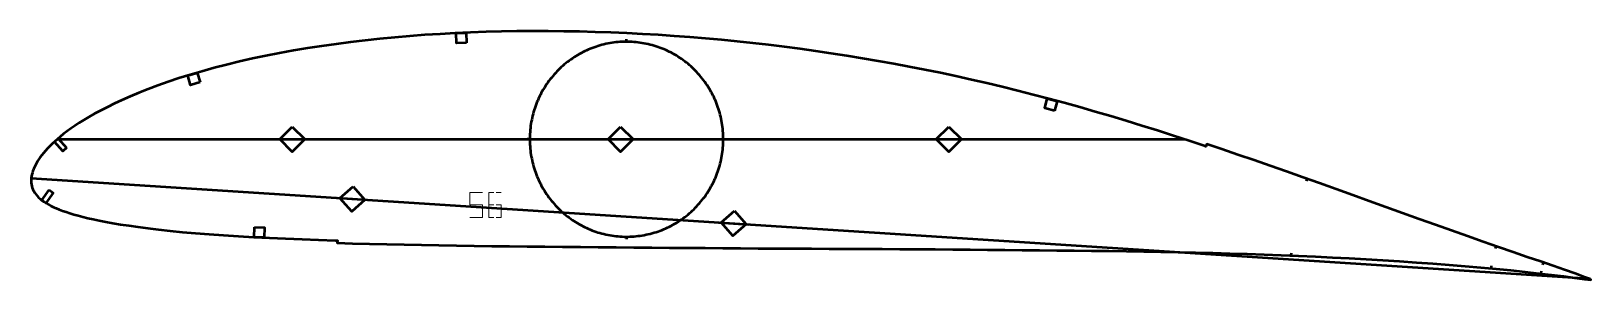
# Model space of a CAD drawing. Header units: metres. Extents: x 10 to 632, y 144 to 243.
import ezdxf

# ---------------------------------------------------------------- set-up
doc = ezdxf.new("R2010")
doc.units = ezdxf.units.M
doc.layers.add('Layer', color=1, linetype='Continuous', lineweight=50)
doc.layers.add('NumLabel', color=1, linetype='Continuous', lineweight=15)

msp = doc.modelspace()

# ---------------------------------------------------------------- linework, layer by layer
at = {"layer": 'Layer'}
for p, q in [((247.5, 238.91), (247.5, 239.91)), ((208.88, 200), (207.88, 200)), ((286.12, 200), (287.12, 200)), ((519.01, 184.17), (518.68, 183.22)), ((247.5, 161.09), (247.5, 160.09)), ((594.36, 157.28), (594.03, 156.33)), ((512.65, 154.54), (512.57, 153.54)), ((592.53, 149.44), (592.43, 148.45)), ((613.27, 150.78), (612.95, 149.83)), ((612.42, 147.35), (612.32, 146.36))]:
    msp.add_line(p, q, dxfattribs=at)
at = {"layer": 'Layer', "color": 7}
for p, q in [((20.34, 200), (469.92, 200)), ((108.15, 200), (120.15, 200)), ((239.13, 200), (251.13, 200)), ((370.1, 200), (382.1, 200)), ((10.01, 184.41), (631.25, 144.45)), ((132.17, 176.55), (144.14, 175.78)), ((284.23, 166.77), (296.21, 166))]:
    msp.add_line(p, q, dxfattribs=at)
at = {"layer": 'Layer'}
for points in [[(632.07, 144.16), (629.73, 145), (625.93, 146.37), (621.74, 147.85), (617.18, 149.45), (612.22, 151.14), (606.89, 152.96), (601.24, 154.89), (595.35, 156.93), (589.26, 159.05), (583.02, 161.25), (576.66, 163.5), (570.2, 165.8), (563.68, 168.13), (557.1, 170.5), (550.49, 172.88), (543.85, 175.26), (537.22, 177.65), (530.6, 180.03), (523.99, 182.39), (517.42, 184.73), (510.87, 187.05), (504.35, 189.34), (497.87, 191.6), (491.42, 193.83), (485.01, 196.02), (478.97, 198.05), (478.65, 197.11), (478.31, 197.22), (471.97, 199.33), (465.66, 201.39), (459.38, 203.41), (453.12, 205.38), (446.89, 207.29), (440.68, 209.16), (434.48, 210.98), (428.3, 212.75), (422.12, 214.47), (415.94, 216.14), (409.77, 217.76), (403.6, 219.33), (397.43, 220.85), (391.26, 222.32), (385.08, 223.74), (378.89, 225.11), (372.7, 226.43), (366.51, 227.7), (360.31, 228.92), (354.1, 230.09), (347.89, 231.2), (341.67, 232.27), (335.44, 233.29), (329.2, 234.26), (322.96, 235.18), (316.72, 236.05), (310.46, 236.86), (304.2, 237.63), (297.92, 238.34), (291.64, 239.01), (285.35, 239.63), (279.06, 240.19), (272.75, 240.71), (266.45, 241.18), (260.15, 241.6), (253.85, 241.97), (247.56, 242.29), (241.27, 242.56), (234.99, 242.77), (228.72, 242.94), (222.46, 243.05), (216.22, 243.11), (209.99, 243.12), (203.78, 243.07), (197.59, 242.97), (191.43, 242.81), (185.28, 242.59), (179.17, 242.32), (173.08, 241.99), (167.03, 241.6), (161.02, 241.15), (155.04, 240.64), (149.1, 240.08), (143.21, 239.45), (137.37, 238.75), (131.58, 238), (125.85, 237.18), (120.18, 236.3), (114.59, 235.35), (109.06, 234.34), (103.62, 233.27), (98.28, 232.15), (93.05, 230.96), (87.93, 229.72), (82.94, 228.43), (78.11, 227.09), (73.43, 225.71), (68.92, 224.3), (64.6, 222.87), (60.49, 221.41), (56.58, 219.95), (52.89, 218.49), (49.43, 217.04), (46.19, 215.61), (43.17, 214.21), (40.36, 212.84), (37.76, 211.5), (35.35, 210.2), (33.12, 208.93), (31.06, 207.71), (29.16, 206.52), (27.4, 205.37), (25.78, 204.25), (24.28, 203.16), (22.89, 202.11), (21.61, 201.08), (20.42, 200.08), (19.33, 199.09), (18.31, 198.13), (17.36, 197.18), (16.48, 196.26), (15.66, 195.36), (14.9, 194.49), (14.2, 193.65), (13.57, 192.83), (13, 192.03), (12.49, 191.23), (12.04, 190.43), (11.63, 189.64), (11.26, 188.86), (10.94, 188.1), (10.67, 187.36), (10.44, 186.63), (10.25, 185.93), (10.12, 185.24), (10.02, 184.56), (9.97, 183.81), (9.96, 183.22), (10, 182.55), (10.07, 181.89), (10.2, 181.23), (10.39, 180.58), (10.65, 179.93), (10.97, 179.29), (11.36, 178.64), (11.82, 178), (12.34, 177.38), (12.92, 176.77), (13.56, 176.18), (14.27, 175.6), (15.04, 175.04), (15.89, 174.49), (16.81, 173.96), (17.79, 173.43), (18.84, 172.91), (19.97, 172.41), (21.17, 171.92), (22.47, 171.43), (23.86, 170.95), (25.35, 170.47), (26.96, 170), (28.69, 169.51), (30.55, 169.03), (32.56, 168.54), (34.74, 168.05), (37.11, 167.55), (39.69, 167.05), (42.5, 166.54), (45.57, 166.02), (48.91, 165.5), (52.55, 164.98), (56.51, 164.46), (60.79, 163.95), (65.39, 163.45), (70.32, 162.96), (75.53, 162.49), (81.02, 162.05), (86.75, 161.64), (92.69, 161.26), (98.81, 160.92), (105.08, 160.6), (111.49, 160.32), (118.02, 160.06), (124.66, 159.83), (131.41, 159.62), (132.12, 159.6), (132.09, 158.6), (138.17, 158.41), (144.99, 158.22), (151.82, 158.06), (158.71, 157.93), (165.66, 157.81), (172.66, 157.69), (179.69, 157.57), (186.72, 157.46), (193.73, 157.35), (200.75, 157.26), (207.79, 157.19), (214.88, 157.12), (221.98, 157.06), (229.1, 156.99), (236.23, 156.93), (243.36, 156.86), (250.47, 156.8), (257.56, 156.74), (264.65, 156.69), (271.73, 156.65), (278.82, 156.6), (285.9, 156.55), (292.98, 156.49), (300.06, 156.44), (307.15, 156.4), (314.25, 156.36), (321.33, 156.32), (328.4, 156.29), (335.45, 156.26), (342.5, 156.24), (349.53, 156.21), (356.57, 156.17), (363.6, 156.12), (370.63, 156.07), (377.63, 156.02), (384.6, 155.95), (391.55, 155.87), (398.48, 155.78), (405.38, 155.71), (412.28, 155.66), (419.2, 155.63), (426.11, 155.58), (433.04, 155.5), (439.98, 155.42), (446.93, 155.33), (453.83, 155.23), (460.7, 155.11), (467.57, 154.95), (474.47, 154.77), (481.38, 154.59), (488.26, 154.41), (495.1, 154.21), (501.9, 153.98), (508.73, 153.7), (515.58, 153.42), (522.41, 153.13), (529.18, 152.83), (535.88, 152.5), (542.55, 152.12), (549.25, 151.7), (555.96, 151.27), (562.63, 150.83), (569.2, 150.37), (575.68, 149.88), (582.07, 149.36), (588.34, 148.82), (594.44, 148.26), (600.35, 147.69), (606.02, 147.08), (611.45, 146.46), (616.58, 145.85), (621.36, 145.27), (625.76, 144.72), (629.76, 144.2), (632.22, 143.88)], [(286.12, 200), (286.11, 200.82), (286.09, 201.63), (286.04, 202.45), (285.98, 203.27), (285.91, 204.08), (285.81, 204.89), (285.7, 205.7), (285.58, 206.51), (285.43, 207.32), (285.27, 208.12), (285.09, 208.92), (284.9, 209.71), (284.69, 210.5), (284.46, 211.28), (284.22, 212.06), (283.96, 212.84), (283.68, 213.61), (283.39, 214.37), (283.08, 215.13), (282.76, 215.88), (282.42, 216.62), (282.07, 217.36), (281.7, 218.08), (281.31, 218.8), (280.91, 219.52), (280.5, 220.22), (280.07, 220.91), (279.63, 221.6), (279.17, 222.27), (278.7, 222.94), (278.21, 223.59), (277.71, 224.24), (277.2, 224.87), (276.67, 225.5), (276.14, 226.11), (275.59, 226.71), (275.02, 227.3), (274.45, 227.88), (273.86, 228.44), (273.26, 228.99), (272.65, 229.53), (272.03, 230.06), (271.4, 230.57), (270.75, 231.07), (270.1, 231.55), (269.44, 232.03), (268.77, 232.48), (268.08, 232.93), (267.39, 233.35), (266.69, 233.77), (265.98, 234.17), (265.27, 234.55), (264.54, 234.92), (263.81, 235.27), (263.07, 235.61), (262.33, 235.93), (261.57, 236.24), (260.81, 236.53), (260.05, 236.8), (259.28, 237.06), (258.5, 237.3), (257.72, 237.53), (256.94, 237.73), (256.15, 237.93), (255.36, 238.1), (254.56, 238.26), (253.76, 238.4), (252.96, 238.52), (252.16, 238.63), (251.35, 238.72), (250.54, 238.79), (249.73, 238.85), (248.92, 238.89), (248.11, 238.91), (247.3, 238.91), (246.49, 238.9), (245.67, 238.87), (244.86, 238.82), (244.06, 238.76), (243.25, 238.68), (242.44, 238.58), (241.64, 238.46), (240.84, 238.33), (240.04, 238.18), (239.25, 238.01), (238.45, 237.83), (237.67, 237.63), (236.89, 237.42), (236.11, 237.18), (235.33, 236.93), (234.57, 236.67), (233.81, 236.39), (233.05, 236.09), (232.3, 235.77), (231.56, 235.44), (230.82, 235.1), (230.09, 234.74), (229.37, 234.36), (228.66, 233.97), (227.96, 233.56), (227.26, 233.14), (226.57, 232.71), (225.9, 232.26), (225.23, 231.79), (224.57, 231.31), (223.92, 230.82), (223.29, 230.31), (222.66, 229.8), (222.04, 229.26), (221.44, 228.72), (220.84, 228.16), (220.26, 227.59), (219.69, 227.01), (219.14, 226.41), (218.59, 225.8), (218.06, 225.19), (217.54, 224.56), (217.04, 223.92), (216.54, 223.27), (216.07, 222.61), (215.6, 221.94), (215.15, 221.26), (214.71, 220.57), (214.29, 219.87), (213.89, 219.16), (213.49, 218.45), (213.12, 217.72), (212.76, 216.99), (212.41, 216.25), (212.08, 215.5), (211.76, 214.75), (211.46, 213.99), (211.18, 213.22), (210.91, 212.45), (210.66, 211.67), (210.42, 210.89), (210.2, 210.1), (210, 209.31), (209.82, 208.52), (209.65, 207.72), (209.49, 206.91), (209.36, 206.11), (209.24, 205.3), (209.14, 204.49), (209.05, 203.67), (208.98, 202.86), (208.93, 202.04), (208.9, 201.23), (208.88, 200.41), (208.88, 199.59), (208.9, 198.77), (208.93, 197.96), (208.98, 197.14), (209.05, 196.33), (209.14, 195.51), (209.24, 194.7), (209.36, 193.89), (209.49, 193.09), (209.65, 192.28), (209.82, 191.48), (210, 190.69), (210.2, 189.9), (210.42, 189.11), (210.66, 188.33), (210.91, 187.55), (211.18, 186.78), (211.46, 186.01), (211.76, 185.25), (212.08, 184.5), (212.41, 183.75), (212.76, 183.01), (213.12, 182.28), (213.49, 181.55), (213.89, 180.84), (214.29, 180.13), (214.71, 179.43), (215.15, 178.74), (215.6, 178.06), (216.07, 177.39), (216.54, 176.73), (217.04, 176.08), (217.54, 175.44), (218.06, 174.81), (218.59, 174.2), (219.14, 173.59), (219.69, 172.99), (220.26, 172.41), (220.84, 171.84), (221.44, 171.28), (222.04, 170.74), (222.66, 170.2), (223.29, 169.69), (223.92, 169.18), (224.57, 168.69), (225.23, 168.21), (225.9, 167.74), (226.57, 167.29), (227.26, 166.86), (227.96, 166.44), (228.66, 166.03), (229.37, 165.64), (230.09, 165.26), (230.82, 164.9), (231.56, 164.56), (232.3, 164.23), (233.05, 163.91), (233.81, 163.61), (234.57, 163.33), (235.33, 163.07), (236.11, 162.82), (236.89, 162.58), (237.67, 162.37), (238.45, 162.17), (239.25, 161.99), (240.04, 161.82), (240.84, 161.67), (241.64, 161.54), (242.44, 161.42), (243.25, 161.32), (244.06, 161.24), (244.86, 161.18), (245.67, 161.13), (246.49, 161.1), (247.3, 161.09), (248.11, 161.09), (248.92, 161.11), (249.73, 161.15), (250.54, 161.21), (251.35, 161.28), (252.16, 161.37), (252.96, 161.48), (253.76, 161.6), (254.56, 161.74), (255.36, 161.9), (256.15, 162.07), (256.94, 162.27), (257.72, 162.47), (258.5, 162.7), (259.28, 162.94), (260.05, 163.2), (260.81, 163.47), (261.57, 163.76), (262.33, 164.07), (263.07, 164.39), (263.81, 164.73), (264.54, 165.08), (265.27, 165.45), (265.98, 165.83), (266.69, 166.23), (267.39, 166.65), (268.08, 167.07), (268.77, 167.52), (269.44, 167.97), (270.1, 168.45), (270.75, 168.93), (271.4, 169.43), (272.03, 169.94), (272.65, 170.47), (273.26, 171.01), (273.86, 171.56), (274.45, 172.12), (275.02, 172.7), (275.59, 173.29), (276.14, 173.89), (276.67, 174.5), (277.2, 175.13), (277.71, 175.76), (278.21, 176.41), (278.7, 177.06), (279.17, 177.73), (279.63, 178.4), (280.07, 179.09), (280.5, 179.78), (280.91, 180.48), (281.31, 181.2), (281.7, 181.92), (282.07, 182.64), (282.42, 183.38), (282.76, 184.12), (283.08, 184.87), (283.39, 185.63), (283.68, 186.39), (283.96, 187.16), (284.22, 187.94), (284.46, 188.72), (284.69, 189.5), (284.9, 190.29), (285.09, 191.08), (285.27, 191.88), (285.43, 192.68), (285.58, 193.49), (285.7, 194.3), (285.81, 195.11), (285.91, 195.92), (285.98, 196.73), (286.04, 197.55), (286.09, 198.37), (286.11, 199.18), (286.12, 200)]]:
    msp.add_lwpolyline(points, close=True, dxfattribs=at)
for points in [[(183.68, 238.52), (179.68, 238.34), (179.5, 242.33), (183.5, 242.51), (183.68, 238.52)], [(77.38, 222.71), (73.54, 221.57), (72.41, 225.41), (76.24, 226.54), (77.38, 222.71)], [(418.2, 211.39), (414.34, 212.43), (415.38, 216.29), (419.25, 215.25), (418.2, 211.39)], [(24.04, 196.6), (22.55, 195.27), (19.21, 198.99), (20.7, 200.33), (24.04, 196.6)], [(114.15, 205), (119.15, 200), (114.15, 195), (109.15, 200), (114.15, 205)], [(245.13, 205), (250.13, 200), (245.13, 195), (240.13, 200), (245.13, 205)], [(376.1, 205), (381.1, 200), (376.1, 195), (371.1, 200), (376.1, 205)], [(138.47, 181.16), (143.14, 175.85), (137.83, 171.18), (133.16, 176.49), (138.47, 181.16)], [(17.07, 179.74), (18.7, 178.57), (15.78, 174.51), (14.16, 175.68), (17.07, 179.74)], [(290.54, 171.38), (295.21, 166.07), (289.9, 161.4), (285.23, 166.71), (290.54, 171.38)], [(99.11, 164.91), (103.11, 164.7), (102.91, 160.71), (98.91, 160.91), (99.11, 164.91)]]:
    msp.add_lwpolyline(points, dxfattribs=at)
at = {"layer": 'NumLabel', "color": 1}
for points in [[(190, 178.75), (185, 178.75), (185, 173.75), (190, 173.75), (190, 168.75), (185, 168.75)], [(194.5, 178.75), (192.5, 178.75), (192.5, 168.75), (194.5, 168.75)], [(197.5, 178.75), (195.5, 178.75)], [(194.5, 173.75), (192.5, 173.75)], [(195.5, 168.75), (197.5, 168.75), (197.5, 173.75), (195.5, 173.75)]]:
    msp.add_lwpolyline(points, dxfattribs=at)

doc.saveas('drawing.dxf')
